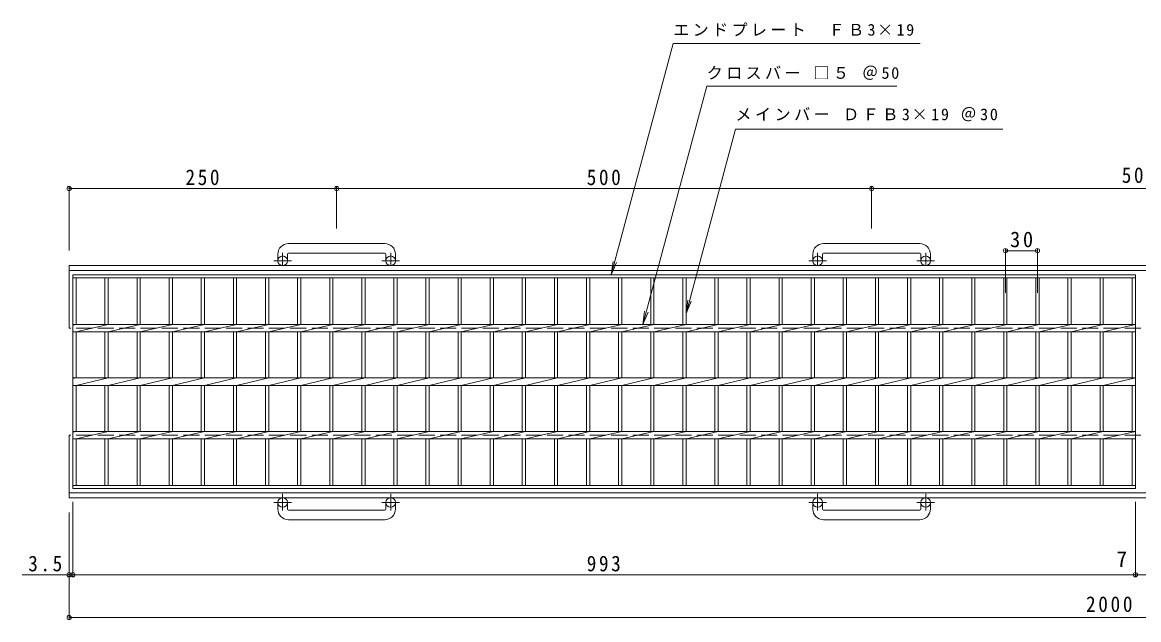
# Model space of a CAD drawing. Units: millimetres, scale not verified. Extents: x -836 to 873, y -686 to 607.
# Drawn here: x -836 to 207, y 49 to 607 of the extents above; entities that cross this region are included whole.
import ezdxf
from ezdxf.enums import TextEntityAlignment as Align

# ---------------------------------------------------------------- set-up
doc = ezdxf.new("R2010")
doc.units = ezdxf.units.MM
doc.header["$LTSCALE"] = 5
doc.header["$PDMODE"] = 32
doc.header["$PDSIZE"] = 4
doc.linetypes.add('CHAIN1', pattern=[8, 5, -1, 1, -1])
doc.linetypes.add('DASHED3', pattern=[4, 3, -1])
for name, color, linetype, lineweight in [('A-1_ピット', 2, 'Continuous', 9), ('A-2_蓋', 3, 'Continuous', 9), ('A-4_寸法', 7, 'Continuous', 9)]:
    doc.layers.add(name, color=color, linetype=linetype, lineweight=lineweight)
doc.styles.add('ＭＳ ゴシック', font='')
doc.styles.get('ＭＳ ゴシック').set_extended_font_data('MS Gothic')

msp = doc.modelspace()

# ---------------------------------------------------------------- linework, layer by layer
at = {"layer": 'A-1_ピット'}
for p, q in [((-497.451, 400.431), (-587.451, 400.431)), ((2.549, 400.431), (-87.451, 400.431)), ((-597.451, 390.432), (-597.451, 384.331)), ((-588.451, 390.432), (-588.451, 384.331)), ((-587.451, 391.432), (-497.451, 391.432)), ((-496.451, 390.432), (-496.451, 384.331)), ((-487.451, 390.432), (-487.451, 384.331)), ((-97.451, 390.432), (-97.451, 384.331)), ((-88.451, 390.432), (-88.451, 384.331)), ((-87.451, 391.432), (2.549, 391.432)), ((3.549, 390.432), (3.549, 384.331)), ((12.55, 390.432), (12.55, 384.331)), ((-792.451, 321.332), (-792.451, 379.832)), ((389.257, 379.832), (-792.451, 379.832)), ((389.257, 375.332), (-792.451, 375.332)), ((-792.451, 221.331), (-792.451, 162.832)), ((389.257, 167.331), (-792.451, 167.331)), ((389.257, 162.832), (-792.451, 162.832)), ((-597.451, 152.231), (-597.451, 158.331)), ((-588.451, 152.231), (-588.451, 158.331)), ((-496.451, 152.231), (-496.451, 158.331)), ((-487.451, 152.231), (-487.451, 158.331)), ((-97.451, 152.231), (-97.451, 158.331)), ((-88.451, 152.231), (-88.451, 158.331)), ((3.549, 152.231), (3.549, 158.331)), ((12.55, 152.231), (12.55, 158.331)), ((-587.451, 151.231), (-497.451, 151.231)), ((-87.451, 151.231), (2.549, 151.231)), ((-497.451, 142.231), (-587.451, 142.231)), ((2.549, 142.231), (-87.451, 142.231))]:
    msp.add_line(p, q, dxfattribs=at)
at = {"layer": 'A-1_ピット', "linetype": 'CHAIN1'}
for p, q in [((-592.951, 380.224), (-592.951, 391.822)), ((-491.951, 380.224), (-491.951, 391.822)), ((-92.951, 380.224), (-92.951, 391.822)), ((8.049, 380.224), (8.049, 391.822)), ((-584.788, 384.331), (-601.195, 384.331)), ((-483.788, 384.331), (-500.195, 384.331)), ((-84.788, 384.331), (-101.195, 384.331)), ((16.213, 384.331), (-0.195, 384.331)), ((-584.788, 158.331), (-601.195, 158.331)), ((-592.951, 166.438), (-592.951, 150.841)), ((-483.788, 158.331), (-500.195, 158.331)), ((-491.951, 166.438), (-491.951, 150.841)), ((-84.788, 158.331), (-101.195, 158.331)), ((-92.951, 166.438), (-92.951, 150.841)), ((16.213, 158.331), (-0.195, 158.331)), ((8.049, 166.438), (8.049, 150.841))]:
    msp.add_line(p, q, dxfattribs=at)
at = {"layer": 'A-1_ピット', "linetype": 'DASHED3'}
for p, q in [((389.257, 321.332), (-792.451, 321.332)), ((389.257, 221.331), (-792.451, 221.331))]:
    msp.add_line(p, q, dxfattribs=at)
at = {"layer": 'A-1_ピット'}
for centre in [(-592.951, 384.331), (-491.951, 384.331), (-92.951, 384.331), (8.049, 384.331), (-592.951, 158.331), (-491.951, 158.331), (-92.951, 158.331), (8.049, 158.331)]:
    msp.add_circle(centre, 4.5, dxfattribs=at)
for centre, radius, start, end in [((-587.451, 390.432), 10, 90, 180), ((-497.451, 390.432), 10, 0, 90), ((-87.451, 390.432), 10, 90, 180), ((2.549, 390.432), 10, 0, 90), ((-587.451, 390.432), 1, 90, 180), ((-497.451, 390.432), 1, 0, 90), ((-87.451, 390.432), 1, 90, 180), ((2.549, 390.432), 1, 0, 90), ((-587.451, 152.231), 10, 180, 270), ((-587.451, 152.231), 1, 180, 270), ((-497.451, 152.231), 10, 270, 0), ((-497.451, 152.231), 1, 270, 0), ((-87.451, 152.231), 10, 180, 270), ((-87.451, 152.231), 1, 180, 270), ((2.549, 152.231), 10, 270, 0), ((2.549, 152.231), 1, 270, 0)]:
    msp.add_arc(centre, radius, start, end, dxfattribs=at)
at = {"layer": 'A-2_蓋'}
for p, q in [((-788.951, 171.331), (-788.951, 371.332)), ((-788.951, 371.332), (204.05, 371.332)), ((-788.951, 368.331), (204.05, 368.331)), ((-785.951, 324.831), (-785.951, 368.331)), ((-758.951, 368.331), (-758.951, 324.831)), ((-755.951, 368.331), (-755.951, 324.831)), ((-728.951, 368.331), (-728.951, 324.831)), ((-725.951, 368.331), (-725.951, 324.831)), ((-698.951, 368.331), (-698.951, 324.831)), ((-695.95, 368.331), (-695.95, 324.831)), ((-668.951, 368.331), (-668.951, 324.831)), ((-665.951, 368.331), (-665.951, 324.831)), ((-638.951, 368.331), (-638.951, 324.831)), ((-635.951, 368.331), (-635.951, 324.831)), ((-608.951, 368.331), (-608.951, 324.831)), ((-605.95, 368.331), (-605.95, 324.831)), ((-578.95, 368.331), (-578.95, 324.831)), ((-575.951, 368.331), (-575.951, 324.831)), ((-548.951, 368.331), (-548.951, 324.831)), ((-545.951, 368.331), (-545.951, 324.831)), ((-518.951, 368.331), (-518.951, 324.831)), ((-515.951, 368.331), (-515.951, 324.831)), ((-488.95, 368.331), (-488.95, 324.831)), ((-485.95, 368.331), (-485.95, 324.831)), ((-458.951, 368.331), (-458.951, 324.831)), ((-455.95, 368.331), (-455.95, 324.831)), ((-428.951, 368.331), (-428.951, 324.831)), ((-425.95, 368.331), (-425.95, 324.831)), ((-398.95, 368.331), (-398.95, 324.831)), ((-395.95, 368.331), (-395.95, 324.831)), ((-368.95, 368.331), (-368.95, 324.831)), ((-365.95, 368.331), (-365.95, 324.831)), ((-338.95, 368.331), (-338.95, 324.831)), ((-335.951, 368.331), (-335.951, 324.831)), ((-308.951, 368.331), (-308.951, 324.831)), ((-305.951, 368.331), (-305.951, 324.831)), ((-278.95, 368.331), (-278.95, 324.831)), ((-275.95, 368.331), (-275.95, 324.831)), ((-248.95, 368.331), (-248.95, 324.831)), ((-245.95, 368.331), (-245.95, 324.831)), ((-218.951, 368.331), (-218.951, 324.831)), ((-215.95, 368.331), (-215.95, 324.831)), ((-188.95, 368.331), (-188.95, 324.831)), ((-185.95, 368.331), (-185.95, 324.831)), ((-158.95, 368.331), (-158.95, 324.831)), ((-155.95, 368.331), (-155.95, 324.831)), ((-128.95, 368.331), (-128.95, 324.831)), ((-125.95, 368.331), (-125.95, 324.831)), ((-98.95, 368.331), (-98.95, 324.831)), ((-95.951, 368.331), (-95.951, 324.831)), ((-68.951, 368.331), (-68.951, 324.831)), ((-65.95, 368.331), (-65.95, 324.831)), ((-38.95, 368.331), (-38.95, 324.831)), ((-35.95, 368.331), (-35.95, 324.831)), ((-8.95, 368.331), (-8.95, 324.831)), ((-5.95, 368.331), (-5.95, 324.831)), ((21.049, 368.331), (21.049, 324.831)), ((24.05, 368.331), (24.05, 324.831)), ((51.049, 368.331), (51.049, 324.831)), ((54.05, 368.331), (54.05, 324.831)), ((81.05, 368.331), (81.05, 324.831)), ((84.05, 368.331), (84.05, 324.831)), ((111.05, 368.331), (111.05, 324.831)), ((114.05, 368.331), (114.05, 324.831)), ((141.049, 368.331), (141.049, 324.831)), ((144.049, 368.331), (144.049, 324.831)), ((171.05, 368.331), (171.05, 324.831)), ((174.05, 368.331), (174.05, 324.831)), ((201.05, 368.331), (201.05, 324.831)), ((204.05, 371.332), (204.05, 171.331)), ((-785.951, 324.831), (-788.951, 324.132)), ((-788.951, 324.831), (204.05, 324.831)), ((-755.951, 324.831), (-785.951, 317.832)), ((-725.951, 324.831), (-755.951, 317.832)), ((-695.95, 324.831), (-725.951, 317.832)), ((-665.951, 324.831), (-695.95, 317.832)), ((-635.951, 324.831), (-665.951, 317.832)), ((-605.95, 324.831), (-635.951, 317.832)), ((-575.95, 324.831), (-605.95, 317.832)), ((-545.95, 324.831), (-575.951, 317.832)), ((-515.951, 324.831), (-545.951, 317.832)), ((-485.95, 324.831), (-515.951, 317.832)), ((-455.95, 324.831), (-485.95, 317.832)), ((-425.95, 324.831), (-455.95, 317.832)), ((-395.95, 324.831), (-425.95, 317.832)), ((-365.95, 324.831), (-395.95, 317.832)), ((-335.95, 324.831), (-365.95, 317.832)), ((-305.95, 324.831), (-335.951, 317.832)), ((-275.95, 324.831), (-305.951, 317.832)), ((-245.95, 324.831), (-275.95, 317.832)), ((-215.95, 324.831), (-245.95, 317.832)), ((-185.95, 324.831), (-215.95, 317.832)), ((-155.95, 324.831), (-185.95, 317.832)), ((-125.95, 324.831), (-155.95, 317.832)), ((-95.95, 324.831), (-125.95, 317.832)), ((-65.95, 324.831), (-95.951, 317.832)), ((-35.95, 324.831), (-65.95, 317.832)), ((-5.95, 324.831), (-35.95, 317.832)), ((24.05, 324.831), (-5.95, 317.832)), ((54.05, 324.831), (24.05, 317.832)), ((84.05, 324.831), (54.05, 317.832)), ((114.05, 324.831), (84.05, 317.832)), ((144.05, 324.831), (114.05, 317.832)), ((174.05, 324.831), (144.049, 317.832)), ((204.05, 324.831), (174.05, 317.832)), ((-788.951, 317.832), (204.05, 317.832)), ((-785.951, 274.831), (-785.951, 317.832)), ((-758.951, 317.832), (-758.951, 274.831)), ((-755.951, 317.832), (-755.951, 274.831)), ((-728.951, 317.832), (-728.951, 274.831)), ((-725.951, 317.832), (-725.951, 274.831)), ((-698.951, 317.832), (-698.951, 274.831)), ((-695.95, 317.832), (-695.95, 274.831)), ((-668.951, 317.832), (-668.951, 274.831)), ((-665.951, 317.832), (-665.951, 274.831)), ((-638.951, 317.832), (-638.951, 274.831)), ((-635.951, 317.832), (-635.951, 274.831)), ((-608.951, 317.832), (-608.951, 274.831)), ((-605.95, 317.832), (-605.95, 274.831)), ((-578.95, 317.832), (-578.95, 274.831)), ((-575.951, 317.832), (-575.951, 274.831)), ((-548.951, 317.832), (-548.951, 274.831)), ((-545.951, 317.832), (-545.951, 274.831)), ((-518.951, 317.832), (-518.951, 274.831)), ((-515.951, 317.832), (-515.951, 274.831)), ((-488.95, 317.832), (-488.95, 274.831)), ((-485.95, 317.832), (-485.95, 274.831)), ((-458.951, 317.832), (-458.951, 274.831)), ((-455.95, 317.832), (-455.95, 274.831)), ((-428.951, 317.832), (-428.951, 274.831)), ((-425.95, 317.832), (-425.95, 274.831)), ((-398.95, 317.832), (-398.95, 274.831)), ((-395.95, 317.832), (-395.95, 274.831)), ((-368.95, 317.832), (-368.95, 274.831)), ((-365.95, 317.832), (-365.95, 274.831)), ((-338.95, 317.832), (-338.95, 274.831)), ((-335.951, 317.832), (-335.951, 274.831)), ((-308.951, 317.832), (-308.951, 274.831)), ((-305.951, 317.832), (-305.951, 274.831)), ((-278.95, 317.832), (-278.95, 274.831)), ((-275.95, 317.832), (-275.95, 274.831)), ((-248.95, 317.832), (-248.95, 274.831)), ((-245.95, 317.832), (-245.95, 274.831)), ((-218.951, 317.832), (-218.951, 274.831)), ((-215.95, 317.832), (-215.95, 274.831)), ((-188.95, 317.832), (-188.95, 274.831)), ((-185.95, 317.832), (-185.95, 274.831)), ((-158.95, 317.832), (-158.95, 274.831)), ((-155.95, 317.832), (-155.95, 274.831)), ((-128.95, 317.832), (-128.95, 274.831)), ((-125.95, 317.832), (-125.95, 274.831)), ((-98.95, 317.832), (-98.95, 274.831)), ((-95.951, 317.832), (-95.951, 274.831)), ((-68.951, 317.832), (-68.951, 274.831)), ((-65.95, 317.832), (-65.95, 274.831)), ((-38.95, 317.832), (-38.95, 274.831)), ((-35.95, 317.832), (-35.95, 274.831)), ((-8.95, 317.832), (-8.95, 274.831)), ((-5.95, 317.832), (-5.95, 274.831)), ((21.049, 317.832), (21.049, 274.831)), ((24.05, 317.832), (24.05, 274.831)), ((51.049, 317.832), (51.049, 274.831)), ((54.05, 317.832), (54.05, 274.831)), ((81.05, 317.832), (81.05, 274.831)), ((84.05, 317.832), (84.05, 274.831)), ((111.05, 317.832), (111.05, 274.831)), ((114.05, 317.832), (114.05, 274.831)), ((141.049, 317.832), (141.049, 274.831)), ((144.049, 317.832), (144.049, 274.831)), ((171.05, 317.832), (171.05, 274.831)), ((174.05, 317.832), (174.05, 274.831)), ((201.05, 317.832), (201.05, 274.831)), ((-785.951, 274.831), (-788.951, 274.132)), ((-788.951, 274.831), (204.05, 274.831)), ((-755.951, 274.831), (-785.951, 267.832)), ((-725.951, 274.831), (-755.951, 267.832)), ((-695.95, 274.831), (-725.951, 267.832)), ((-665.951, 274.831), (-695.95, 267.832)), ((-635.951, 274.831), (-665.951, 267.832)), ((-605.95, 274.831), (-635.951, 267.832)), ((-575.95, 274.831), (-605.95, 267.832)), ((-545.95, 274.831), (-575.951, 267.832)), ((-515.951, 274.831), (-545.951, 267.832)), ((-485.95, 274.831), (-515.951, 267.832)), ((-455.95, 274.831), (-485.95, 267.832)), ((-425.95, 274.831), (-455.95, 267.832)), ((-395.95, 274.831), (-425.95, 267.832)), ((-365.95, 274.831), (-395.95, 267.832)), ((-335.95, 274.831), (-365.95, 267.832)), ((-305.95, 274.831), (-335.951, 267.832)), ((-275.95, 274.831), (-305.951, 267.832)), ((-245.95, 274.831), (-275.95, 267.832)), ((-215.95, 274.831), (-245.95, 267.832)), ((-185.95, 274.831), (-215.95, 267.832)), ((-155.95, 274.831), (-185.95, 267.832)), ((-125.95, 274.831), (-155.95, 267.832)), ((-95.95, 274.831), (-125.95, 267.832)), ((-65.95, 274.831), (-95.951, 267.832)), ((-35.95, 274.831), (-65.95, 267.832)), ((-5.95, 274.831), (-35.95, 267.832)), ((24.05, 274.831), (-5.95, 267.832)), ((54.05, 274.831), (24.05, 267.832)), ((84.05, 274.831), (54.05, 267.832)), ((114.05, 274.831), (84.05, 267.832)), ((144.05, 274.831), (114.05, 267.832)), ((174.05, 274.831), (144.049, 267.832)), ((204.05, 274.831), (174.05, 267.832)), ((-788.951, 267.832), (204.05, 267.832)), ((-785.951, 224.832), (-785.951, 267.832)), ((-758.951, 267.832), (-758.951, 224.832)), ((-755.951, 267.832), (-755.951, 224.832)), ((-728.951, 267.832), (-728.951, 224.832)), ((-725.951, 267.832), (-725.951, 224.832)), ((-698.951, 267.832), (-698.951, 224.832)), ((-695.95, 267.832), (-695.95, 224.832)), ((-668.951, 267.832), (-668.951, 224.832)), ((-665.951, 267.832), (-665.951, 224.832)), ((-638.951, 267.832), (-638.951, 224.832)), ((-635.951, 267.832), (-635.951, 224.832)), ((-608.951, 267.832), (-608.951, 224.832)), ((-605.95, 267.832), (-605.95, 224.832)), ((-578.95, 267.832), (-578.95, 224.832)), ((-575.951, 267.832), (-575.951, 224.832)), ((-548.951, 267.832), (-548.951, 224.832)), ((-545.951, 267.832), (-545.951, 224.832)), ((-518.951, 267.832), (-518.951, 224.832)), ((-515.951, 267.832), (-515.951, 224.832)), ((-488.95, 267.832), (-488.95, 224.832)), ((-485.95, 267.832), (-485.95, 224.832)), ((-458.951, 267.832), (-458.951, 224.832)), ((-455.95, 267.832), (-455.95, 224.832)), ((-428.951, 267.832), (-428.951, 224.832)), ((-425.95, 267.832), (-425.95, 224.832)), ((-398.95, 267.832), (-398.95, 224.832)), ((-395.95, 267.832), (-395.95, 224.832)), ((-368.95, 267.832), (-368.95, 224.832)), ((-365.95, 267.832), (-365.95, 224.832)), ((-338.95, 267.832), (-338.95, 224.832)), ((-335.951, 267.832), (-335.951, 224.832)), ((-308.951, 267.832), (-308.951, 224.832)), ((-305.951, 267.832), (-305.951, 224.832)), ((-278.95, 267.832), (-278.95, 224.832)), ((-275.95, 267.832), (-275.95, 224.832)), ((-248.95, 267.832), (-248.95, 224.832)), ((-245.95, 267.832), (-245.95, 224.832)), ((-218.951, 267.832), (-218.951, 224.832)), ((-215.95, 267.832), (-215.95, 224.832)), ((-188.95, 267.832), (-188.95, 224.832)), ((-185.95, 267.832), (-185.95, 224.832)), ((-158.95, 267.832), (-158.95, 224.832)), ((-155.95, 267.832), (-155.95, 224.832)), ((-128.95, 267.832), (-128.95, 224.832)), ((-125.95, 267.832), (-125.95, 224.832)), ((-98.95, 267.832), (-98.95, 224.832)), ((-95.951, 267.832), (-95.951, 224.832)), ((-68.951, 267.832), (-68.951, 224.832)), ((-65.95, 267.832), (-65.95, 224.832)), ((-38.95, 267.832), (-38.95, 224.832)), ((-35.95, 267.832), (-35.95, 224.832)), ((-8.95, 267.832), (-8.95, 224.832)), ((-5.95, 267.832), (-5.95, 224.832)), ((21.049, 267.832), (21.049, 224.832)), ((24.05, 267.832), (24.05, 224.832)), ((51.049, 267.832), (51.049, 224.832)), ((54.05, 267.832), (54.05, 224.832)), ((81.05, 267.832), (81.05, 224.832)), ((84.05, 267.832), (84.05, 224.832)), ((111.05, 267.832), (111.05, 224.832)), ((114.05, 267.832), (114.05, 224.832)), ((141.049, 267.832), (141.049, 224.832)), ((144.049, 267.832), (144.049, 224.832)), ((171.05, 267.832), (171.05, 224.832)), ((174.05, 267.832), (174.05, 224.832)), ((201.05, 267.832), (201.05, 224.832)), ((-785.951, 224.831), (-788.951, 224.131)), ((-788.951, 224.831), (204.05, 224.831)), ((-755.951, 224.831), (-785.951, 217.832)), ((-725.951, 224.831), (-755.951, 217.832)), ((-695.95, 224.831), (-725.951, 217.832)), ((-665.951, 224.831), (-695.95, 217.832)), ((-635.951, 224.831), (-665.951, 217.832)), ((-605.95, 224.831), (-635.951, 217.832)), ((-575.95, 224.831), (-605.95, 217.832)), ((-545.95, 224.831), (-575.951, 217.832)), ((-515.951, 224.831), (-545.951, 217.832)), ((-485.95, 224.831), (-515.951, 217.832)), ((-455.95, 224.831), (-485.95, 217.832)), ((-425.95, 224.831), (-455.95, 217.832)), ((-395.95, 224.831), (-425.95, 217.832)), ((-365.95, 224.831), (-395.95, 217.832)), ((-335.95, 224.831), (-365.95, 217.832)), ((-305.95, 224.831), (-335.951, 217.832)), ((-275.95, 224.831), (-305.951, 217.832)), ((-245.95, 224.831), (-275.95, 217.832)), ((-215.95, 224.831), (-245.95, 217.832)), ((-185.95, 224.831), (-215.95, 217.832)), ((-155.95, 224.831), (-185.95, 217.832)), ((-125.95, 224.831), (-155.95, 217.832)), ((-95.95, 224.831), (-125.95, 217.832)), ((-65.95, 224.831), (-95.951, 217.832)), ((-35.95, 224.831), (-65.95, 217.832)), ((-5.95, 224.831), (-35.95, 217.832)), ((24.05, 224.831), (-5.95, 217.832)), ((54.05, 224.831), (24.05, 217.832)), ((84.05, 224.831), (54.05, 217.832)), ((114.05, 224.831), (84.05, 217.832)), ((144.05, 224.831), (114.05, 217.832)), ((174.05, 224.831), (144.049, 217.832)), ((204.05, 224.831), (174.05, 217.832)), ((-788.951, 217.832), (204.05, 217.832)), ((-785.951, 174.332), (-785.951, 217.832)), ((-758.951, 217.832), (-758.951, 174.332)), ((-755.951, 217.832), (-755.951, 174.332)), ((-728.951, 217.832), (-728.951, 174.332)), ((-725.951, 217.832), (-725.951, 174.332)), ((-698.951, 217.832), (-698.951, 174.332)), ((-695.95, 217.832), (-695.95, 174.332)), ((-668.951, 217.832), (-668.951, 174.332)), ((-665.951, 217.832), (-665.951, 174.332)), ((-638.951, 217.832), (-638.951, 174.332)), ((-635.951, 217.832), (-635.951, 174.332)), ((-608.951, 217.832), (-608.951, 174.332)), ((-605.95, 217.832), (-605.95, 174.332)), ((-578.95, 217.832), (-578.95, 174.332)), ((-575.951, 217.832), (-575.951, 174.332)), ((-548.951, 217.832), (-548.951, 174.332)), ((-545.951, 217.832), (-545.951, 174.332)), ((-518.951, 217.832), (-518.951, 174.332)), ((-515.951, 217.832), (-515.951, 174.332)), ((-488.95, 217.832), (-488.95, 174.332)), ((-485.95, 217.832), (-485.95, 174.332)), ((-458.951, 217.832), (-458.951, 174.332)), ((-455.95, 217.832), (-455.95, 174.332)), ((-428.951, 217.832), (-428.951, 174.332)), ((-425.95, 217.832), (-425.95, 174.332)), ((-398.95, 217.832), (-398.95, 174.332)), ((-395.95, 217.832), (-395.95, 174.332)), ((-368.95, 217.832), (-368.95, 174.332)), ((-365.95, 217.832), (-365.95, 174.332)), ((-338.95, 217.832), (-338.95, 174.332)), ((-335.951, 217.832), (-335.951, 174.332)), ((-308.951, 217.832), (-308.951, 174.332)), ((-305.951, 217.832), (-305.951, 174.332)), ((-278.95, 217.832), (-278.95, 174.332)), ((-275.95, 217.832), (-275.95, 174.332)), ((-248.95, 217.832), (-248.95, 174.332)), ((-245.95, 217.832), (-245.95, 174.332)), ((-218.951, 217.832), (-218.951, 174.332)), ((-215.95, 217.832), (-215.95, 174.332)), ((-188.95, 217.832), (-188.95, 174.332)), ((-185.95, 217.832), (-185.95, 174.332)), ((-158.95, 217.832), (-158.95, 174.332)), ((-155.95, 217.832), (-155.95, 174.332)), ((-128.95, 217.832), (-128.95, 174.332)), ((-125.95, 217.832), (-125.95, 174.332)), ((-98.95, 217.832), (-98.95, 174.332)), ((-95.951, 217.832), (-95.951, 174.332)), ((-68.951, 217.832), (-68.951, 174.332)), ((-65.95, 217.832), (-65.95, 174.332)), ((-38.95, 217.832), (-38.95, 174.332)), ((-35.95, 217.832), (-35.95, 174.332)), ((-8.95, 217.832), (-8.95, 174.332)), ((-5.95, 217.832), (-5.95, 174.332)), ((21.049, 217.832), (21.049, 174.332)), ((24.05, 217.832), (24.05, 174.332)), ((51.049, 217.832), (51.049, 174.332)), ((54.05, 217.832), (54.05, 174.332)), ((81.05, 217.832), (81.05, 174.332)), ((84.05, 217.832), (84.05, 174.332)), ((111.05, 217.832), (111.05, 174.332)), ((114.05, 217.832), (114.05, 174.332)), ((141.049, 217.832), (141.049, 174.332)), ((144.049, 217.832), (144.049, 174.332)), ((171.05, 217.832), (171.05, 174.332)), ((174.05, 217.832), (174.05, 174.332)), ((201.05, 217.832), (201.05, 174.332)), ((204.05, 174.332), (-788.951, 174.332)), ((204.05, 171.331), (-788.951, 171.331))]:
    msp.add_line(p, q, dxfattribs=at)
at = {"layer": 'A-4_寸法'}
for p, q in [((-256.243, 324.832), (-196.57, 547.532)), ((-196.57, 547.532), (-18.965, 547.532)), ((-215.95, 335.164), (-169.764, 507.532)), ((-169.764, 507.532), (80.197, 507.532)), ((-792.451, 393.832), (-792.451, 453.432)), ((-792.451, 451.932), (388.279, 451.932)), ((-542.451, 414.432), (-542.451, 453.432)), ((-42.451, 414.432), (-42.451, 453.432)), ((82.55, 354.402), (82.55, 395.306)), ((82.55, 393.806), (112.55, 393.806)), ((112.55, 354.402), (112.55, 395.306)), ((-285.796, 371.332), (-284.164, 383.725)), ((-285.796, 371.332), (-281.012, 382.88)), ((-215.95, 335.164), (-214.318, 347.558)), ((-215.95, 335.164), (-211.166, 346.713)), ((-256.243, 324.832), (-254.611, 337.225)), ((-256.243, 324.832), (-251.459, 336.38)), ((-788.951, 158.832), (-788.951, 89.231)), ((204.05, 158.832), (204.05, 89.231)), ((-792.451, 148.831), (-792.451, 49.231)), ((-836.207, 90.731), (389.257, 90.731)), ((-792.451, 50.731), (389.257, 50.731))]:
    msp.add_line(p, q, dxfattribs=at)
msp.add_lwpolyline([(-285.796, 371.332), (-227.865, 587.532), (2.857, 587.532)], dxfattribs=at)
for p in [(-792.451, 451.932), (-542.451, 451.932), (-42.451, 451.932), (82.55, 393.806), (112.55, 393.806), (-792.451, 90.731), (-788.951, 90.731), (204.05, 90.731), (-792.451, 50.731)]:
    msp.add_point(p, dxfattribs=at)

# ---------------------------------------------------------------- texts
at = {"layer": 'A-4_寸法', "color": 2, "style": 'ＭＳ ゴシック'}
msp.add_text('7', height=14.66, dxfattribs=at).set_placement((186.401, 93.731), align=Align.BOTTOM_LEFT)
at = {"layer": 'A-4_寸法', "char_height": 11, "attachment_point": 7, "style": 'ＭＳ ゴシック'}
for s, insert in [('\\T1.21;エンドプレート\\~\\~ＦＢ3×19', (-227.865, 594.245)), ('\\T1.21;クロスバー\\~□５\\~＠50', (-196.57, 553.521)), ('\\T1.22;メインバー\\~ＤＦＢ3×19\\~＠30', (-169.764, 514.768))]:
    msp.add_mtext(s, dxfattribs=dict(at, insert=insert))
at = {"layer": 'A-4_寸法', "color": 2, "char_height": 14.66, "attachment_point": 7, "style": 'ＭＳ ゴシック'}
for s, insert in [('\\T1.27;\\W0.9;250', (-683.701, 454.932)), ('\\T1.27;\\W0.9;500', (-308.701, 454.932)), ('\\T1.27;\\W0.9;500', (191.299, 456.932)), ('\\T1.27;\\W0.95;30', (86.925, 396.806)), ('\\T1.27;\\W0.9;3.5', (-830.69, 93.731)), ('\\T1.27;\\W0.9;993', (-308.7, 93.731)), ('\\T1.28;\\W0.9;2000', (157.881, 55.731))]:
    msp.add_mtext(s, dxfattribs=dict(at, insert=insert))

doc.saveas('drawing.dxf')
